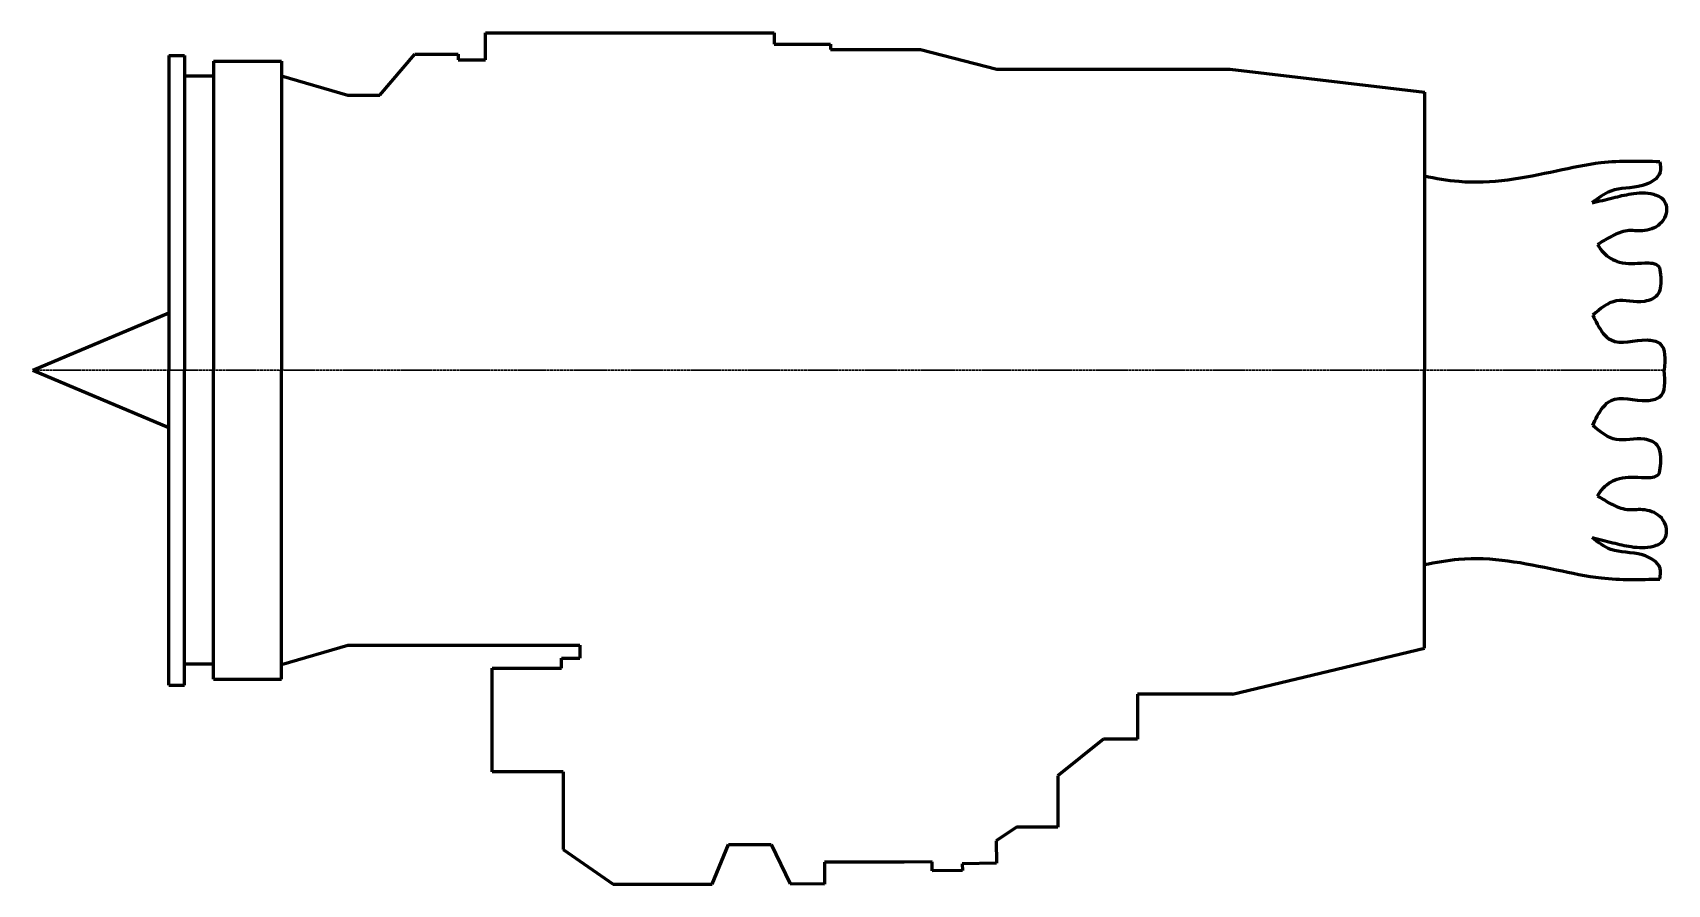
# Model space of a CAD drawing. Header units: millimetres. Extents: x 55384 to 56362, y 29761 to 30271.
import ezdxf

# ---------------------------------------------------------------- set-up
doc = ezdxf.new("R2010")
doc.units = ezdxf.units.MM
doc.linetypes.add('CENTER', pattern=[2, 1.25, -0.25, 0.25, -0.25])
doc.layers.add('_axes (Оси)', color=6, linetype='CENTER', lineweight=30)
doc.layers.add('_basic (Основной)', color=4, linetype='Continuous', lineweight=60)

msp = doc.modelspace()

# ---------------------------------------------------------------- linework, layer by layer
at = {"layer": '_axes (Оси)', "transparency": 33554687}
msp.add_line((55383.64, 30068.84), (56359.74, 30068.84), dxfattribs=at)
at = {"layer": '_basic (Основной)', "transparency": 33554687}
for p, q in [((55654.45, 30254.55), (55654.45, 30270.83)), ((55654.45, 30270.83), (55827.26, 30270.83)), ((55827.26, 30270.83), (55827.26, 30264.01)), ((55591.24, 30233.36), (55612.22, 30258.05)), ((55612.22, 30258.05), (55638.28, 30258.05)), ((55638.28, 30258.05), (55638.28, 30254.55)), ((55827.26, 30264.01), (55860.97, 30264.01)), ((55860.97, 30264.01), (55860.97, 30260.82)), ((55860.97, 30260.82), (55914.84, 30260.82)), ((55914.84, 30260.82), (55960.55, 30249.03)), ((55465.01, 30257.19), (55465.01, 30068.84)), ((55465.01, 30257.19), (55474.51, 30257.19)), ((55474.51, 30257.19), (55474.51, 30068.84)), ((55491.9, 30253.77), (55491.9, 30244.8)), ((55491.9, 30253.77), (55532.43, 30253.77)), ((55532.43, 30253.77), (55532.43, 30244.98)), ((55638.28, 30254.55), (55654.45, 30254.55)), ((55960.55, 30249.03), (56099.84, 30249.03)), ((56099.84, 30249.03), (56216.23, 30235.24)), ((55491.9, 30244.8), (55474.51, 30244.8)), ((55491.9, 30244.8), (55491.9, 30068.84)), ((55532.43, 30244.98), (55572.24, 30233.36)), ((55532.43, 30244.98), (55532.43, 30068.84)), ((55572.24, 30233.36), (55591.24, 30233.36)), ((56216.23, 30235.24), (56216.23, 30185.11)), ((56216.23, 30185.11), (56216.23, 30068.84)), ((55383.64, 30068.84), (55465.01, 30103.17)), ((55383.64, 30068.84), (55465.01, 30034.52)), ((55465.01, 29880.5), (55465.01, 30068.84)), ((55474.51, 29880.5), (55474.51, 30068.84)), ((55491.9, 29892.88), (55491.9, 30068.84)), ((55532.43, 29892.7), (55532.43, 30068.84)), ((56216.23, 29952.58), (56216.23, 30068.84)), ((56216.23, 29902.45), (56216.23, 29952.58)), ((55532.43, 29892.7), (55572.24, 29904.33)), ((55572.24, 29904.33), (55591.24, 29904.33)), ((55591.24, 29904.33), (55710.91, 29904.33)), ((55700.08, 29890.51), (55700.08, 29896.56)), ((55700.08, 29896.56), (55711.03, 29896.56)), ((55710.91, 29904.33), (55710.91, 29896.56)), ((56101.43, 29874.95), (56216.23, 29902.45)), ((55491.9, 29892.88), (55474.51, 29892.88)), ((55491.9, 29883.92), (55491.9, 29892.88)), ((55532.43, 29883.92), (55532.43, 29892.7)), ((55658.59, 29828.6), (55658.59, 29890.51)), ((55658.59, 29890.51), (55700.08, 29890.51)), ((55465.01, 29880.5), (55474.51, 29880.5)), ((55491.9, 29883.92), (55532.43, 29883.92)), ((56101.43, 29874.95), (56044.68, 29874.95)), ((56044.68, 29874.95), (56044.68, 29848.16)), ((56024.33, 29848.16), (55996.86, 29826.23)), ((56044.68, 29848.16), (56024.33, 29848.16)), ((55701, 29828.6), (55658.59, 29828.6)), ((55701, 29828.6), (55701, 29782.04)), ((55996.86, 29826.23), (55996.86, 29795.41)), ((55972.16, 29795.41), (55960.11, 29787.31)), ((55996.86, 29795.41), (55972.16, 29795.41)), ((55701, 29782.04), (55730.93, 29761.42)), ((55790.09, 29761.42), (55799.92, 29785.12)), ((55799.92, 29785.12), (55825.52, 29785.12)), ((55825.52, 29785.12), (55836.86, 29761.6)), ((55960.11, 29787.31), (55960.31, 29773.88)), ((55904.96, 29774.41), (55857.36, 29774.41)), ((55857.36, 29774.41), (55857.36, 29761.24)), ((55921.69, 29774.65), (55904.96, 29774.41)), ((55921.77, 29769.28), (55921.69, 29774.65)), ((55939.84, 29769.54), (55921.77, 29769.28)), ((55960.31, 29773.88), (55939.78, 29773.58)), ((55939.78, 29773.58), (55939.84, 29769.54)), ((55730.93, 29761.42), (55781.61, 29761.42)), ((55781.61, 29761.42), (55790.09, 29761.42)), ((55857.36, 29761.24), (55836.86, 29761.6))]:
    msp.add_line(p, q, dxfattribs=at)
for points in [[(56216.23, 30185.11), (56236.88, 30181.89), (56295.36, 30188.24), (56322.06, 30193.1), (56357.2, 30193.79)], [(56357.2, 30193.79), (56357.27, 30187.38), (56346.72, 30179.39), (56327.71, 30176.03), (56316.58, 30168.96)], [(56316.58, 30168.96), (56329, 30172.04), (56339.99, 30174.38), (56353.33, 30174.15), (56359.29, 30170.76), (56360.58, 30161.41), (56357.18, 30156.38), (56346.78, 30152.29), (56337.54, 30152.29), (56328.53, 30149.13), (56319.88, 30144.1)], [(56319.88, 30144.1), (56323.35, 30139.22), (56332.95, 30133.6), (56348.18, 30133.02), (56356.26, 30131.14), (56357.55, 30126.11), (56357.55, 30119.08), (56356.14, 30114.63), (56347.95, 30110.07), (56330.96, 30110.3), (56317.02, 30101.87)], [(56317.02, 30101.87), (56319.72, 30096.34), (56327.92, 30086.97), (56349.59, 30086.97), (56356.85, 30084.98), (56359.74, 30068.84)], [(56317.02, 30035.82), (56319.72, 30041.35), (56327.92, 30050.72), (56349.59, 30050.72), (56356.85, 30052.71), (56359.74, 30068.84)], [(56319.88, 29993.59), (56323.35, 29998.47), (56332.95, 30004.09), (56348.18, 30004.67), (56356.26, 30006.54), (56357.55, 30011.58), (56357.55, 30018.6), (56356.14, 30023.05), (56347.95, 30027.62), (56330.96, 30027.39), (56317.02, 30035.82)], [(56316.58, 29968.73), (56329, 29965.64), (56339.99, 29963.31), (56353.33, 29963.54), (56359.29, 29966.93), (56360.58, 29976.28), (56357.18, 29981.31), (56346.78, 29985.4), (56337.54, 29985.4), (56328.53, 29988.56), (56319.88, 29993.59)], [(56357.2, 29943.9), (56357.27, 29950.3), (56346.72, 29958.3), (56327.71, 29961.66), (56316.58, 29968.73)], [(56216.23, 29952.58), (56236.88, 29955.8), (56295.36, 29949.44), (56322.06, 29944.59), (56357.2, 29943.9)]]:
    msp.add_spline(points, degree=3, dxfattribs=at)

doc.saveas('drawing.dxf')
